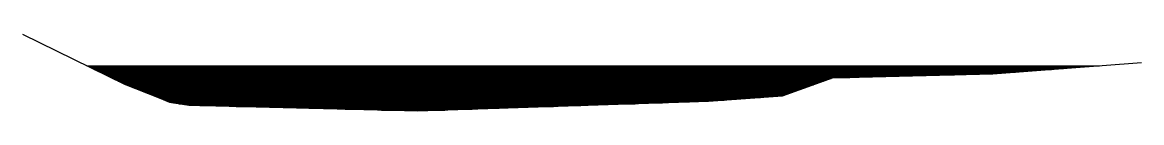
# Model space of a CAD drawing. Header units: inches. Extents: x 0 to 123, y 0 to 8.
import ezdxf

# ---------------------------------------------------------------- set-up
doc = ezdxf.new("R2010")
doc.units = ezdxf.units.IN
doc.header["$MEASUREMENT"] = 0
doc.layers.add('Contour', color=7, linetype='Continuous')
doc.layers.add('WSZ', color=80, linetype='Continuous')

msp = doc.modelspace()

# ---------------------------------------------------------------- linework, layer by layer
at = {"layer": 'Contour'}
msp.add_lwpolyline([(0, 8.5), (11.25, 2.96), (15.08, 1.46), (16.21, 0.97), (18.34, 0.63), (43.56, 0), (75.6, 1.07), (83.73, 1.68), (89.25, 3.65), (106.92, 4.11), (123.31, 5.35)], dxfattribs=at)
at = {"layer": 'WSZ'}
for p, q in [((7.11, 5), (118.68, 5)), ((7.31, 4.9), (117.36, 4.9)), ((7.51, 4.8), (116.04, 4.8)), ((7.72, 4.7), (114.72, 4.7)), ((7.92, 4.6), (113.4, 4.6)), ((8.12, 4.5), (112.07, 4.5)), ((8.33, 4.4), (110.75, 4.4)), ((8.53, 4.3), (109.43, 4.3)), ((8.73, 4.2), (108.11, 4.2)), ((8.94, 4.1), (106.54, 4.1)), ((9.14, 4), (102.69, 4)), ((9.34, 3.9), (98.85, 3.9)), ((9.54, 3.8), (95.01, 3.8)), ((9.75, 3.7), (91.17, 3.7)), ((9.95, 3.6), (89.11, 3.6)), ((10.15, 3.5), (88.83, 3.5)), ((10.36, 3.4), (88.55, 3.4)), ((10.56, 3.3), (88.27, 3.3)), ((10.76, 3.2), (87.99, 3.2)), ((10.97, 3.1), (87.71, 3.1)), ((11.17, 3), (87.43, 3)), ((11.4, 2.9), (87.15, 2.9)), ((11.66, 2.8), (86.87, 2.8)), ((11.91, 2.7), (86.59, 2.7)), ((12.17, 2.6), (86.31, 2.6)), ((12.42, 2.5), (86.03, 2.5)), ((12.68, 2.4), (85.75, 2.4)), ((12.94, 2.3), (85.47, 2.3)), ((13.19, 2.2), (85.19, 2.2)), ((13.45, 2.1), (84.91, 2.1)), ((13.7, 2), (84.63, 2)), ((13.96, 1.9), (84.35, 1.9)), ((14.21, 1.8), (84.07, 1.8)), ((14.47, 1.7), (83.79, 1.7)), ((14.72, 1.6), (82.66, 1.6)), ((14.98, 1.5), (81.33, 1.5)), ((15.22, 1.4), (80, 1.4)), ((15.45, 1.3), (78.67, 1.3)), ((15.68, 1.2), (77.33, 1.2)), ((15.91, 1.1), (76, 1.1)), ((16.14, 1), (73.5, 1)), ((16.65, 0.9), (70.51, 0.9)), ((17.27, 0.8), (67.52, 0.8)), ((17.9, 0.7), (64.52, 0.7)), ((19.54, 0.6), (61.53, 0.6)), ((23.54, 0.5), (58.53, 0.5)), ((27.55, 0.4), (55.54, 0.4)), ((31.55, 0.3), (52.54, 0.3)), ((35.55, 0.2), (49.55, 0.2)), ((39.56, 0.1), (46.55, 0.1))]:
    msp.add_line(p, q, dxfattribs=at)

doc.saveas('drawing.dxf')
